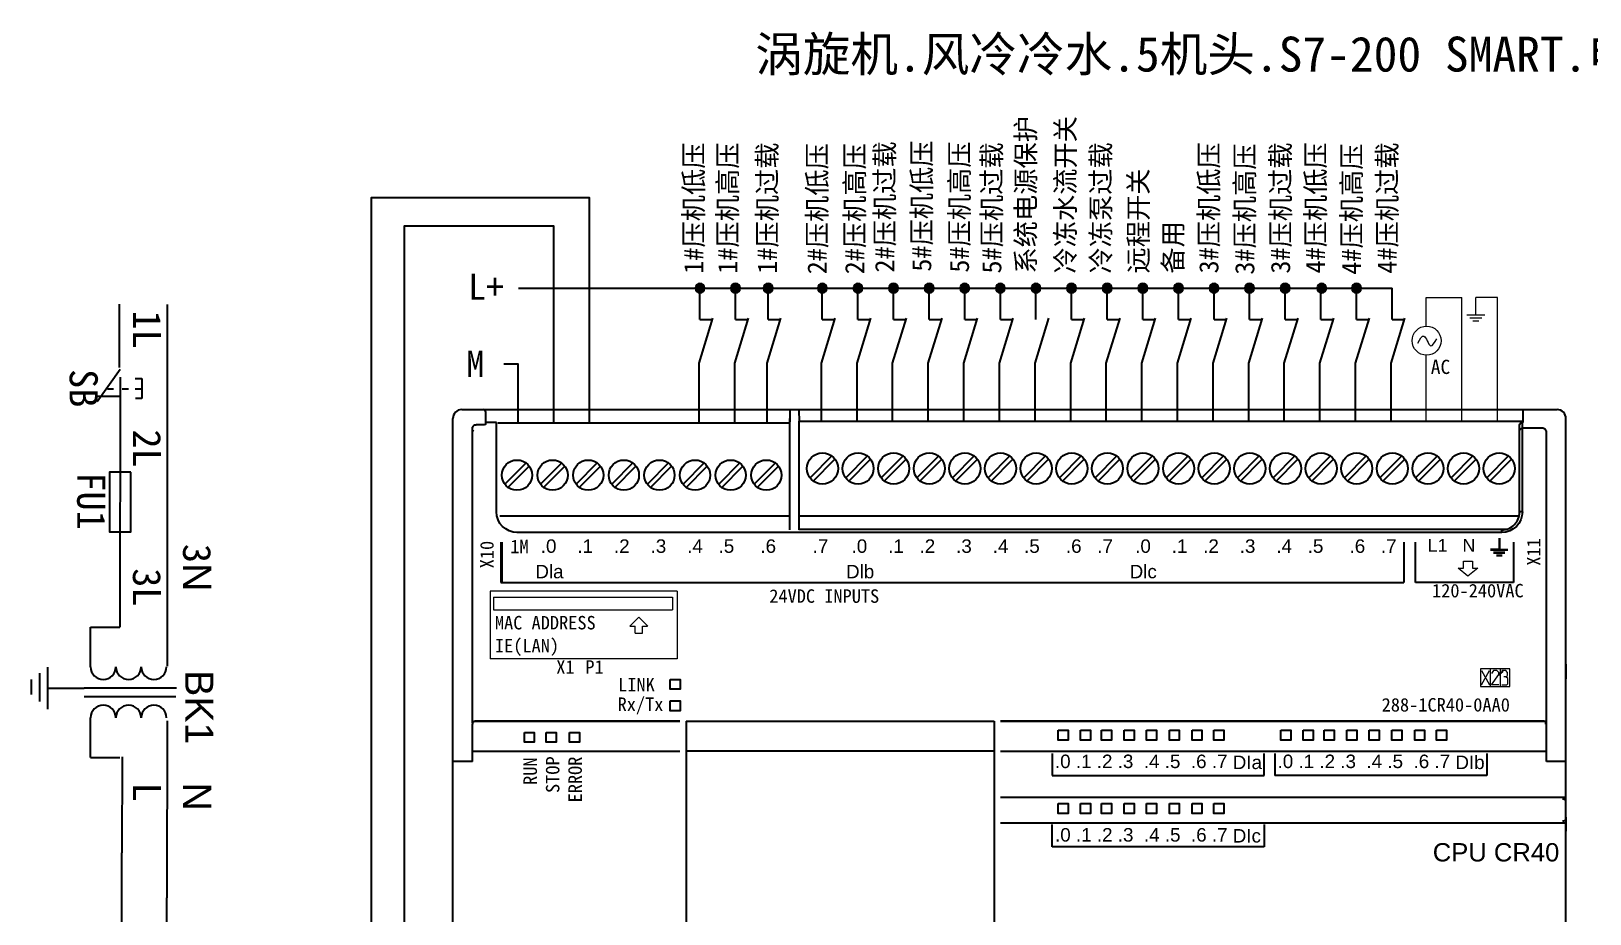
# Model space of a CAD drawing. Extents: x 430 to 1102, y 359 to 561.
# Drawn here: x 834.3 to 1009.3, y 461.6 to 560.7 of the extents above; entities that cross this region are included whole.
import ezdxf

# ---------------------------------------------------------------- set-up
doc = ezdxf.new("R2010")
doc.units = 0
doc.header["$LTSCALE"] = 47.498
doc.header["$MEASUREMENT"] = 0
doc.layers.get('0').update_dxf_attribs({"linetype": 'CONTINUOUS'})
for name, color, linetype in [('102_P_AXES', 7, 'CONTINUOUS'), ('105_CURVES', 7, 'CONTINUOUS'), ('107_ROUNDS', 7, 'CONTINUOUS'), ('110_CUTS', 7, 'CONTINUOUS'), ('202_DETAIL_ITEMS', 7, 'CONTINUOUS'), ('FLAECHE_1_1', 7, 'CONTINUOUS'), ('FLAECHE_1_6', 7, 'CONTINUOUS'), ('FLAECHE_1_7', 7, 'CONTINUOUS'), ('Layer 1', 7, 'CONTINUOUS'), ('Wiring and comments', 7, 'CONTINUOUS')]:
    doc.layers.add(name, color=color, linetype=linetype)
doc.layers.add('控制线', color=7, linetype='CONTINUOUS', lineweight=25)
doc.layers.add('文本', color=7, linetype='CONTINUOUS', lineweight=25)

# ---------------------------------------------------------------- blocks, each defined once
blk = doc.blocks.new('CAXBLOCK230', base_point=(492.26, -16.62))
at = {"layer": '控制线', "linetype": 'Continuous', "lineweight": 25}
blk.add_hatch(color=256, dxfattribs=at).paths.add_polyline_path([(1252.83, 322.31), (1252.31, 322.31), (1252.31, 322.23), (1252.33, 322.15), (1252.36, 322.08), (1252.41, 322.01), (1252.46, 321.94), (1252.52, 321.89), (1252.59, 321.85), (1252.67, 321.82), (1252.75, 321.8), (1252.83, 321.79), (1252.91, 321.8), (1252.99, 321.82), (1253.06, 321.85), (1253.13, 321.89), (1253.2, 321.94), (1253.25, 322.01), (1253.29, 322.08), (1253.32, 322.15), (1253.34, 322.23), (1253.35, 322.31)], flags=0)
for p, q in [((1252.83, 322.31), (1252.31, 322.31)), ((1253.35, 322.31), (1252.83, 322.31))]:
    blk.add_line(p, q, dxfattribs=at)
blk.add_arc((1252.83, 322.31), 0.52, 180, 360, dxfattribs=at)
blk = doc.blocks.new('CAXBLOCK231', base_point=(492.26, -16.62))
at = {"layer": '控制线', "linetype": 'Continuous', "lineweight": 25}
blk.add_hatch(color=256, dxfattribs=at).paths.add_polyline_path([(1252.83, 322.31), (1253.35, 322.31), (1253.34, 322.39), (1253.32, 322.47), (1253.29, 322.55), (1253.25, 322.62), (1253.2, 322.68), (1253.13, 322.73), (1253.06, 322.78), (1252.99, 322.81), (1252.91, 322.83), (1252.83, 322.83), (1252.75, 322.83), (1252.67, 322.81), (1252.59, 322.78), (1252.52, 322.73), (1252.46, 322.68), (1252.41, 322.62), (1252.36, 322.55), (1252.33, 322.47), (1252.31, 322.39), (1252.31, 322.31)], flags=0)
for p, q in [((1252.31, 322.31), (1252.83, 322.31)), ((1252.83, 322.31), (1253.35, 322.31))]:
    blk.add_line(p, q, dxfattribs=at)
blk.add_arc((1252.83, 322.31), 0.52, 0, 180, dxfattribs=at)
blk = doc.blocks.new('CAXBLOCK229', base_point=(1252.57, 322.31))
at = {"layer": '控制线', "linetype": 'Continuous', "lineweight": 25}
for name in ['CAXBLOCK231', 'CAXBLOCK230']:
    blk.add_blockref(name, (492.26, -16.62), dxfattribs=at)

msp = doc.modelspace()

# ---------------------------------------------------------------- linework, layer by layer
at = {"color": 7, "linetype": 'Continuous'}
for p, q in [((889.01, 531.88), (987.11, 531.88)), ((909.39, 529.35), (909.39, 531.88)), ((909.39, 528.38), (909.39, 531.88)), ((913.39, 528.38), (913.39, 531.88)), ((917.04, 528.38), (917.04, 531.88)), ((923.13, 528.38), (923.13, 531.88)), ((927.13, 529.35), (927.13, 531.88)), ((927.13, 528.38), (927.13, 531.88)), ((931.12, 528.38), (931.12, 531.88)), ((935.12, 528.38), (935.12, 531.88)), ((939.12, 528.38), (939.12, 531.88)), ((943.12, 528.38), (943.12, 531.88)), ((947.12, 528.38), (947.12, 531.88)), ((951.12, 528.38), (951.12, 531.88)), ((955.12, 528.38), (955.12, 531.88)), ((959.12, 528.38), (959.12, 531.88)), ((963.12, 528.38), (963.12, 531.88)), ((967.12, 529.35), (967.12, 531.88)), ((967.12, 528.38), (967.12, 531.88)), ((971.11, 529.35), (971.11, 531.88)), ((971.11, 528.38), (971.11, 531.88)), ((975.11, 529.35), (975.11, 531.88)), ((975.11, 528.38), (975.11, 531.88)), ((979.11, 528.38), (979.11, 531.88)), ((983.11, 528.38), (983.11, 531.88)), ((987.11, 528.38), (987.11, 531.88)), ((909.29, 523.47), (910.84, 528.51)), ((909.29, 523.47), (910.84, 528.51)), ((913.29, 523.47), (914.84, 528.51)), ((916.94, 523.47), (918.48, 528.51)), ((923.03, 523.47), (924.57, 528.51)), ((927.03, 523.47), (928.57, 528.51)), ((931.02, 523.47), (932.57, 528.51)), ((935.02, 523.47), (936.57, 528.51)), ((939.02, 523.47), (940.57, 528.51)), ((943.02, 523.47), (944.57, 528.51)), ((947.02, 523.47), (948.57, 528.51)), ((951.02, 523.47), (952.56, 528.51)), ((955.02, 523.47), (956.56, 528.51)), ((959.02, 523.47), (960.56, 528.51)), ((963.02, 523.47), (964.56, 528.51)), ((967.02, 523.47), (968.56, 528.51)), ((967.02, 523.47), (968.56, 528.51)), ((971.01, 523.47), (972.56, 528.51)), ((971.01, 523.47), (972.56, 528.51)), ((975.01, 523.47), (976.56, 528.51)), ((975.01, 523.47), (976.56, 528.51)), ((979.01, 523.47), (980.56, 528.51)), ((983.01, 523.47), (984.56, 528.51)), ((987.01, 523.47), (988.56, 528.51)), ((909.29, 516.87), (909.29, 523.47)), ((909.29, 516.87), (909.29, 523.47)), ((913.29, 516.87), (913.29, 523.47)), ((916.94, 516.87), (916.94, 523.47)), ((923.03, 516.87), (923.03, 523.47)), ((927.03, 516.87), (927.03, 523.47)), ((931.02, 516.87), (931.02, 523.47)), ((935.02, 516.87), (935.02, 523.47)), ((939.02, 516.87), (939.02, 523.47)), ((943.02, 516.87), (943.02, 523.47)), ((947.02, 516.87), (947.02, 523.47)), ((951.02, 516.87), (951.02, 523.47)), ((955.02, 516.87), (955.02, 523.47)), ((959.02, 516.87), (959.02, 523.47)), ((963.02, 516.87), (963.02, 523.47)), ((967.02, 516.87), (967.02, 523.47)), ((967.02, 516.87), (967.02, 523.47)), ((971.01, 516.87), (971.01, 523.47)), ((971.01, 516.87), (971.01, 523.47)), ((975.01, 516.87), (975.01, 523.47)), ((975.01, 516.87), (975.01, 523.47)), ((979.01, 516.87), (979.01, 523.47)), ((983.01, 516.87), (983.01, 523.47)), ((987.01, 516.87), (987.01, 523.47))]:
    msp.add_line(p, q, dxfattribs=at)
for p, q in [((844.15, 530.09), (844.15, 522.98)), ((849.6, 489.44), (849.6, 530.05)), ((909.39, 528.38), (910.8, 528.38)), ((913.39, 528.38), (914.8, 528.38)), ((917.04, 528.38), (918.44, 528.38)), ((923.13, 528.38), (924.53, 528.38)), ((927.13, 528.38), (928.53, 528.38)), ((931.12, 528.38), (932.53, 528.38)), ((935.12, 528.38), (936.53, 528.38)), ((939.12, 528.38), (940.53, 528.38)), ((943.12, 528.38), (944.53, 528.38)), ((951.12, 528.38), (952.53, 528.38)), ((955.12, 528.38), (956.52, 528.38)), ((959.12, 528.38), (960.52, 528.38)), ((963.12, 528.38), (964.52, 528.38)), ((967.12, 528.38), (968.52, 528.38)), ((971.11, 528.38), (972.52, 528.38)), ((975.11, 528.38), (976.52, 528.38)), ((979.11, 528.38), (980.52, 528.38)), ((983.11, 528.38), (984.52, 528.38)), ((987.11, 528.38), (988.52, 528.38)), ((849.54, 483.32), (849.52, 463.44)), ((907.84, 483.25), (907.84, 453.25)), ((942.44, 483.25), (942.44, 453.25)), ((844.52, 479.27), (844.47, 468.49)), ((844.42, 434.65), (844.47, 468.49)), ((849.42, 434.66), (849.52, 463.44))]:
    msp.add_line(p, q)
at = {"linetype": 'Continuous'}
for p, q in [((885.43, 516.81), (885.36, 516.84)), ((886.7, 516.77), (919.48, 516.77)), ((919.48, 504.75), (919.48, 517.27)), ((920.5, 516.94), (920.5, 504.75)), ((920.5, 516.94), (1001.78, 516.94)), ((1001.78, 516.94), (1001.78, 516.81)), ((924.16, 513.01), (921.79, 510.64)), ((928.16, 513.01), (925.79, 510.64)), ((932.16, 513.01), (929.79, 510.64)), ((936.16, 513.01), (933.79, 510.64)), ((940.16, 513.01), (937.79, 510.64)), ((944.16, 513.01), (941.79, 510.64)), ((948.16, 513.01), (945.79, 510.64)), ((952.16, 513.01), (949.79, 510.64)), ((956.16, 513.01), (953.79, 510.64)), ((960.16, 513.01), (957.79, 510.64)), ((964.16, 513.01), (961.79, 510.64)), ((968.16, 513.01), (965.79, 510.64)), ((972.16, 513.01), (969.79, 510.64)), ((976.16, 513.01), (973.79, 510.64)), ((980.16, 513.01), (977.79, 510.64)), ((984.16, 513.01), (981.79, 510.64)), ((988.16, 513.01), (985.79, 510.64)), ((992.16, 513.01), (989.79, 510.64)), ((996.16, 513.01), (993.79, 510.64)), ((1000.16, 513.01), (997.79, 510.64)), ((889.86, 512.26), (887.49, 509.89)), ((887.83, 509.52), (890.2, 511.89)), ((893.86, 512.26), (891.49, 509.89)), ((891.83, 509.52), (894.2, 511.89)), ((897.86, 512.26), (895.49, 509.89)), ((895.83, 509.52), (898.2, 511.89)), ((901.86, 512.26), (899.49, 509.89)), ((899.83, 509.52), (902.2, 511.89)), ((905.86, 512.26), (903.49, 509.89)), ((903.83, 509.52), (906.2, 511.89)), ((909.86, 512.26), (907.49, 509.89)), ((907.83, 509.52), (910.2, 511.89)), ((913.86, 512.26), (911.49, 509.89)), ((911.83, 509.52), (914.2, 511.89)), ((917.86, 512.26), (915.49, 509.89)), ((915.83, 509.52), (918.2, 511.89)), ((922.13, 510.27), (924.5, 512.64)), ((926.13, 510.27), (928.5, 512.64)), ((930.13, 510.27), (932.5, 512.64)), ((934.13, 510.27), (936.5, 512.64)), ((938.13, 510.27), (940.5, 512.64)), ((942.13, 510.27), (944.5, 512.64)), ((946.13, 510.27), (948.5, 512.64)), ((950.13, 510.27), (952.5, 512.64)), ((954.13, 510.27), (956.5, 512.64)), ((958.13, 510.27), (960.5, 512.64)), ((962.13, 510.27), (964.5, 512.64)), ((966.13, 510.27), (968.5, 512.64)), ((970.13, 510.27), (972.5, 512.64)), ((974.13, 510.27), (976.5, 512.64)), ((978.13, 510.27), (980.5, 512.64)), ((982.13, 510.27), (984.5, 512.64)), ((986.13, 510.27), (988.5, 512.64)), ((990.13, 510.27), (992.5, 512.64)), ((994.13, 510.27), (996.5, 512.64)), ((998.13, 510.27), (1000.5, 512.64)), ((886.9, 506.32), (919.48, 506.32)), ((920.5, 506.34), (1001.4, 506.34)), ((920.5, 504.84), (1000, 504.84)), ((907.84, 483.25), (942.44, 483.25))]:
    msp.add_line(p, q, dxfattribs=at)
at = {"lineweight": 25}
for p, q in [((840.96, 489.37), (840.96, 493.82)), ((840.96, 493.82), (844.25, 493.82)), ((840.96, 479.19), (840.96, 483.64)), ((840.96, 479.19), (844.25, 479.19))]:
    msp.add_line(p, q, dxfattribs=at)
at = {"flags": 128}
for points in [[(1035.18, 438.57), (1035.15, 376.91), (872.49, 376.91), (872.49, 542.07), (896.94, 542.07), (896.94, 516.77)], [(1030.15, 438.52), (1030.14, 381.64), (876.19, 381.64), (876.19, 538.88), (892.94, 538.88), (892.94, 516.77)], [(888.97, 516.87), (888.97, 523.37), (887.37, 523.37)]]:
    msp.add_lwpolyline(points, dxfattribs=at)
for points in [[(906.05, 487.95), (907.15, 487.95), (907.15, 486.85), (906.05, 486.85)], [(906.05, 485.55), (907.15, 485.55), (907.15, 484.44), (906.05, 484.44)], [(889.67, 482.01), (890.77, 482.01), (890.77, 480.9), (889.67, 480.9)], [(892.12, 482.01), (893.23, 482.01), (893.23, 480.9), (892.12, 480.9)], [(894.75, 482.01), (895.86, 482.01), (895.86, 480.9), (894.75, 480.9)], [(949.63, 482.26), (950.73, 482.26), (950.73, 481.15), (949.63, 481.15)], [(952.13, 482.26), (953.24, 482.26), (953.24, 481.15), (952.13, 481.15)], [(954.48, 482.26), (955.59, 482.26), (955.59, 481.15), (954.48, 481.15)], [(957.04, 482.26), (958.14, 482.26), (958.14, 481.15), (957.04, 481.15)], [(959.54, 482.26), (960.65, 482.26), (960.65, 481.15), (959.54, 481.15)], [(962.1, 482.26), (963.2, 482.26), (963.2, 481.15), (962.1, 481.15)], [(964.65, 482.26), (965.76, 482.26), (965.76, 481.15), (964.65, 481.15)], [(967.11, 482.26), (968.21, 482.26), (968.21, 481.15), (967.11, 481.15)], [(974.63, 482.26), (975.74, 482.26), (975.74, 481.15), (974.63, 481.15)], [(977.14, 482.26), (978.24, 482.26), (978.24, 481.15), (977.14, 481.15)], [(979.49, 482.26), (980.59, 482.26), (980.59, 481.15), (979.49, 481.15)], [(982.04, 482.26), (983.14, 482.26), (983.14, 481.15), (982.04, 481.15)], [(984.54, 482.26), (985.65, 482.26), (985.65, 481.15), (984.54, 481.15)], [(987.1, 482.26), (988.2, 482.26), (988.2, 481.15), (987.1, 481.15)], [(989.65, 482.26), (990.76, 482.26), (990.76, 481.15), (989.65, 481.15)], [(992.11, 482.26), (993.21, 482.26), (993.21, 481.15), (992.11, 481.15)], [(949.63, 474.01), (950.74, 474.01), (950.74, 472.9), (949.63, 472.9)], [(952.14, 474.01), (953.24, 474.01), (953.24, 472.9), (952.14, 472.9)], [(954.49, 474.01), (955.59, 474.01), (955.59, 472.9), (954.49, 472.9)], [(957.04, 474.01), (958.15, 474.01), (958.15, 472.9), (957.04, 472.9)], [(959.55, 474.01), (960.65, 474.01), (960.65, 472.9), (959.55, 472.9)], [(962.1, 474.01), (963.21, 474.01), (963.21, 472.9), (962.1, 472.9)], [(964.66, 474.01), (965.76, 474.01), (965.76, 472.9), (964.66, 472.9)], [(967.11, 474.01), (968.21, 474.01), (968.21, 472.9), (967.11, 472.9)]]:
    msp.add_lwpolyline(points, close=True)
at = {"linetype": 'Continuous'}
for centre in [(888.84, 510.89), (892.84, 510.89), (896.84, 510.89), (900.84, 510.89), (904.84, 510.89), (908.84, 510.89), (912.84, 510.89), (916.84, 510.89)]:
    msp.add_circle(centre, 1.7, dxfattribs=at)
at = {"layer": '102_P_AXES', "linetype": 'Continuous'}
for centre in [(923.14, 511.64), (927.14, 511.64), (931.14, 511.64), (935.14, 511.64), (939.14, 511.64), (943.14, 511.64), (947.14, 511.64), (951.14, 511.64), (955.14, 511.64), (959.14, 511.64), (963.14, 511.64), (967.14, 511.64), (971.14, 511.64), (975.14, 511.64), (979.14, 511.64), (983.14, 511.64), (987.14, 511.64), (991.14, 511.64), (995.14, 511.64), (999.14, 511.64)]:
    msp.add_circle(centre, 1.75, dxfattribs=at)
at = {"layer": '105_CURVES', "linetype": 'Continuous'}
for p, q in [((1006.64, 489.68), (1006.64, 488.01)), ((1006.64, 472.48), (1006.64, 470.92))]:
    msp.add_line(p, q, dxfattribs=at)
at = {"layer": '107_ROUNDS', "linetype": 'Continuous'}
for p, q in [((882.64, 518.25), (886.2, 518.25)), ((919.48, 518.25), (920.5, 518.25)), ((1001.78, 518.25), (1005.64, 518.25)), ((881.64, 419.25), (881.64, 517.25)), ((885.04, 516.55), (884.24, 516.55)), ((885.34, 516.6), (885.34, 517.95)), ((886.54, 516.81), (885.34, 516.81)), ((886.54, 506.76), (886.54, 516.81)), ((1001.44, 506.75), (1001.44, 516.51)), ((1001.74, 506.76), (1001.74, 516.81)), ((883.84, 483.06), (883.84, 516.14)), ((1004.04, 516.15), (1001.74, 516.15)), ((1004.44, 482.98), (1004.44, 515.88)), ((999.44, 504.46), (888.84, 504.46)), ((999.44, 504.46), (999.44, 504.75)), ((884.05, 483.22), (883.96, 483.18)), ((884.14, 483.22), (884.05, 483.22)), ((907.14, 483.25), (884.14, 483.25)), ((907.84, 483.25), (942.44, 483.25)), ((1004.14, 483.25), (943.14, 483.25)), ((1004.39, 483.11), (1004.33, 483.18)), ((1004.39, 482.93), (1004.39, 483.11)), ((1004.43, 483.03), (1004.39, 483.11)), ((883.86, 483.03), (883.84, 482.94)), ((883.84, 478.75), (883.84, 482.94)), ((1004.44, 482.94), (1004.43, 483.03)), ((1004.44, 478.75), (1004.44, 482.94)), ((907.14, 479.85), (883.84, 479.85)), ((942.44, 479.88), (907.84, 479.88)), ((1004.44, 479.85), (943.14, 479.85)), ((883.84, 478.75), (882.04, 478.75)), ((1006.24, 478.75), (1004.44, 478.75)), ((1006.24, 474.69), (943.14, 474.69)), ((1006.24, 471.83), (943.14, 471.83))]:
    msp.add_line(p, q, dxfattribs=at)
at = {"layer": '107_ROUNDS', "color": 7, "linetype": 'Continuous'}
msp.add_line((1006.64, 419.25), (1006.64, 517.25), dxfattribs=at)
at = {"layer": '107_ROUNDS', "linetype": 'Continuous'}
for points in [[(883.84, 516.14), (883.86, 516.27), (883.92, 516.38), (884.01, 516.47), (884.12, 516.53), (884.24, 516.55)], [(885.34, 516.6), (885.32, 516.58), (885.25, 516.57), (885.16, 516.55), (885.04, 516.55)], [(1001.44, 516.51), (1001.47, 516.63), (1001.53, 516.73), (1001.63, 516.79), (1001.74, 516.81)], [(883.92, 515.98), (883.88, 515.91), (883.85, 515.84), (883.84, 515.75)], [(1001.44, 515.85), (1001.47, 515.97), (1001.53, 516.06), (1001.63, 516.13), (1001.74, 516.15)], [(1004.44, 515.75), (1004.44, 515.81), (1004.42, 515.88), (1004.39, 515.94), (1004.35, 516.01), (1004.29, 516.06), (1004.22, 516.11), (1004.13, 516.14), (1004.04, 516.15)], [(888.84, 504.46), (888.4, 504.5), (887.96, 504.64), (887.57, 504.85), (887.22, 505.13), (886.93, 505.48), (886.72, 505.88), (886.59, 506.31), (886.54, 506.76)], [(1001.74, 506.76), (1001.7, 506.31), (1001.57, 505.88), (1001.36, 505.48), (1001.07, 505.13), (1000.72, 504.85), (1000.32, 504.64), (999.89, 504.5), (999.44, 504.46)], [(1001.74, 506.76), (1001.63, 506.76), (1001.53, 506.76), (1001.47, 506.75), (1001.44, 506.75)], [(1004.33, 483.18), (1004.24, 483.22), (1004.14, 483.22)], [(882.04, 478.75), (882, 478.75), (881.96, 478.75), (881.92, 478.75), (881.88, 478.75), (881.84, 478.74), (881.8, 478.73), (881.75, 478.72), (881.71, 478.71), (881.68, 478.69), (881.65, 478.67), (881.64, 478.65)], [(1006.64, 478.65), (1006.63, 478.67), (1006.61, 478.69), (1006.58, 478.71), (1006.54, 478.72), (1006.49, 478.73), (1006.45, 478.74), (1006.41, 478.75), (1006.37, 478.75), (1006.33, 478.75), (1006.29, 478.75), (1006.24, 478.75)], [(1006.64, 474.69), (1006.62, 474.69), (1006.57, 474.69), (1006.48, 474.69), (1006.37, 474.69), (1006.24, 474.69)], [(1006.64, 474.26), (1006.62, 474.33), (1006.57, 474.4), (1006.48, 474.46), (1006.37, 474.5), (1006.24, 474.51)], [(1006.64, 472.26), (1006.62, 472.19), (1006.57, 472.12), (1006.48, 472.06), (1006.37, 472.03), (1006.24, 472.01)], [(1006.64, 471.83), (1006.62, 471.83), (1006.57, 471.83), (1006.48, 471.83), (1006.37, 471.83), (1006.24, 471.83)]]:
    msp.add_lwpolyline(points, dxfattribs=at)
for centre, radius, start, end in [((882.64, 517.25), 1, 90, 180), ((885.04, 517.95), 0.3, 0, 90), ((1005.64, 517.25), 1, 0, 90), ((999.44, 506.75), 2, 269.9997, 0.0036), ((884.14, 482.95), 0.3, 90, 135), ((1004.14, 482.95), 0.3, 45, 90)]:
    msp.add_arc(centre, radius, start, end, dxfattribs=at)
at = {"layer": '110_CUTS', "linetype": 'Continuous'}
for p, q in [((884.14, 483.25), (907.14, 483.25)), ((943.14, 483.25), (1004.14, 483.25)), ((1004.39, 482.93), (1004.44, 482.93))]:
    msp.add_line(p, q, dxfattribs=at)
at = {"layer": '202_DETAIL_ITEMS', "linetype": 'Continuous'}
for p, q in [((886.2, 518.25), (1001.78, 518.25)), ((919.49, 518.24), (919.49, 516.86)), ((920.5, 518.24), (920.51, 516.86)), ((1001.78, 518.25), (1001.78, 516.86))]:
    msp.add_line(p, q, dxfattribs=at)
at = {"layer": 'FLAECHE_1_1', "linetype": 'Continuous'}
for p, q in [((999.15, 488.66), (999.21, 488.66)), ((999.15, 488.48), (999.15, 488.66)), ((999.22, 488.48), (999.15, 488.48))]:
    msp.add_line(p, q, dxfattribs=at)
msp.add_lwpolyline([(999.5, 488.93), (999.5, 488.92), (999.5, 488.92), (999.5, 488.91), (999.5, 488.9), (999.5, 488.89), (999.5, 488.88), (999.49, 488.87), (999.49, 488.87), (999.49, 488.86), (999.49, 488.85), (999.49, 488.84), (999.48, 488.83), (999.48, 488.83), (999.48, 488.82), (999.47, 488.81), (999.47, 488.8), (999.47, 488.8), (999.46, 488.79), (999.46, 488.78), (999.45, 488.78), (999.45, 488.77), (999.44, 488.76), (999.44, 488.76), (999.43, 488.75), (999.43, 488.75), (999.42, 488.74), (999.41, 488.73), (999.41, 488.73), (999.4, 488.72), (999.4, 488.72), (999.39, 488.71), (999.38, 488.71), (999.37, 488.7), (999.37, 488.7), (999.36, 488.69), (999.35, 488.69), (999.34, 488.69), (999.34, 488.68), (999.33, 488.68), (999.32, 488.68), (999.31, 488.67), (999.3, 488.67), (999.3, 488.67), (999.29, 488.67), (999.28, 488.66), (999.27, 488.66), (999.26, 488.66), (999.25, 488.66), (999.24, 488.66), (999.24, 488.66), (999.23, 488.66), (999.22, 488.66), (999.21, 488.66)], dxfattribs=at)
at = {"layer": 'FLAECHE_1_6', "linetype": 'Continuous'}
for p, q in [((887.04, 503.35), (887.04, 498.85)), ((887.15, 503.35), (887.15, 498.96)), ((988.44, 503.35), (988.44, 498.85)), ((989.74, 498.85), (989.74, 503.35)), ((999.13, 502.55), (998.17, 502.55)), ((998.17, 502.5), (1000.12, 502.5)), ((999.13, 503.8), (999.13, 502.55)), ((999.16, 503.8), (999.16, 502.55)), ((999.16, 502.55), (1000.12, 502.55)), ((1000.74, 503.35), (1000.74, 498.85)), ((998.52, 502.23), (999.77, 502.23)), ((998.52, 502.18), (999.77, 502.18)), ((998.82, 501.9), (999.47, 501.9)), ((998.82, 501.85), (999.47, 501.85)), ((887.04, 498.85), (988.44, 498.85)), ((1000.74, 498.85), (989.74, 498.85))]:
    msp.add_line(p, q, dxfattribs=at)
at = {"layer": 'FLAECHE_1_7', "linetype": 'Continuous'}
for p, q in [((948.94, 479.65), (948.94, 477.15)), ((972.74, 477.15), (972.74, 479.65)), ((973.94, 479.65), (973.94, 477.15)), ((997.74, 479.65), (997.74, 477.15)), ((948.94, 477.15), (972.74, 477.15)), ((997.74, 477.15), (973.94, 477.15)), ((948.94, 469.15), (948.94, 471.65)), ((972.74, 471.65), (972.74, 469.15)), ((972.74, 469.15), (948.94, 469.15))]:
    msp.add_line(p, q, dxfattribs=at)
at = {"layer": 'Layer 1', "color": 7, "lineweight": 9}
for points in [[(995.13, 501.24), (996.13, 501.24)], [(995.13, 500.44), (995.13, 501.24)], [(996.13, 501.24), (996.13, 500.44)], [(994.53, 500.44), (995.13, 500.44)], [(995.63, 499.54), (994.53, 500.44)], [(996.73, 500.44), (995.63, 499.54)], [(996.13, 500.44), (996.73, 500.44)], [(885.82, 497.85), (885.82, 490.25)], [(906.82, 497.85), (885.82, 497.85)], [(886.22, 497.2), (886.22, 495.75)], [(886.22, 497.2), (906.32, 497.2)], [(906.32, 497.2), (906.32, 495.75)], [(906.82, 497.85), (906.82, 490.25)], [(886.22, 495.75), (906.32, 495.75)], [(902.52, 494.95), (901.52, 493.95)], [(901.52, 493.95), (902.12, 493.95)], [(902.12, 493.15), (902.12, 493.95)], [(903.52, 493.95), (902.52, 494.95)], [(902.92, 493.15), (902.92, 493.95)], [(902.92, 493.95), (903.51, 493.95)], [(902.12, 493.15), (902.92, 493.15)], [(906.82, 490.25), (885.82, 490.25)], [(1000.34, 489.15), (997.04, 489.15)], [(997.04, 489.15), (997.04, 487.15)], [(997.14, 487.35), (998.06, 488.95)], [(997.14, 488.95), (998.06, 487.35)], [(998.14, 489.15), (998.14, 487.15)], [(998.52, 488.95), (998.29, 488.61)], [(998.29, 487.35), (999.09, 488.49)], [(998.86, 488.95), (998.52, 488.95)], [(999.09, 488.72), (998.86, 488.95)], [(999.09, 488.49), (999.09, 488.72)], [(999.24, 489.15), (999.24, 487.15)], [(999.9, 488.95), (999.44, 488.95)], [(1000.09, 488.72), (999.9, 488.95)], [(999.9, 488.26), (1000.09, 488.38)], [(1000.09, 488.38), (1000.09, 488.72)], [(1000.34, 487.15), (1000.34, 489.15)], [(997.04, 487.15), (1000.34, 487.15)], [(999.09, 487.35), (998.29, 487.35)], [(999.44, 487.35), (1000.01, 487.35)], [(999.9, 488.26), (999.67, 488.26)], [(1000.13, 488.04), (999.9, 488.26)], [(1000.01, 487.35), (1000.13, 487.46)], [(1000.13, 487.46), (1000.13, 488.04)]]:
    msp.add_lwpolyline(points, dxfattribs=at)
at = {"layer": 'Wiring and comments', "color": 7, "lineweight": 15}
for p, q in [((990.94, 530.84), (994.94, 530.84)), ((990.94, 527.62), (990.94, 530.84)), ((994.94, 516.94), (994.94, 530.84)), ((996.51, 528.86), (996.51, 530.84)), ((998.94, 530.84), (996.51, 530.84)), ((998.94, 516.94), (998.94, 530.84)), ((997.53, 528.86), (995.49, 528.86)), ((997.19, 528.51), (995.83, 528.51)), ((996.85, 528.17), (996.17, 528.17)), ((990.94, 516.94), (990.94, 524.36))]:
    msp.add_line(p, q, dxfattribs=at)
msp.add_circle((990.99, 525.99), 1.63, dxfattribs=at)
msp.add_spline([(990, 525.71), (990.69, 526.51), (991.44, 525.42), (992.12, 526.2)], degree=3, dxfattribs=at)
at = {"layer": '控制线', "color": 7, "linetype": 'Continuous', "lineweight": 25}
for p, q in [((844.27, 522.77), (841.71, 519.14)), ((845.97, 521.75), (846.71, 521.75)), ((846.71, 521.75), (846.71, 519.48)), ((842.84, 520.57), (843.53, 520.57)), ((844.51, 520.6), (845.2, 520.6)), ((845.97, 520.6), (846.71, 520.6)), ((844.27, 519.72), (841.56, 519.72)), ((846.71, 519.48), (846.01, 519.48))]:
    msp.add_line(p, q, dxfattribs=at)
at = {"layer": '控制线', "linetype": 'Continuous', "lineweight": 25}
for p, q in [((844.27, 521.89), (844.25, 493.82)), ((835.2, 488.66), (835.2, 485.47)), ((836.1, 489.34), (836.1, 484.62)), ((834.28, 487.93), (834.28, 486.25)), ((836.1, 486.98), (840.23, 486.98)), ((850.61, 486.98), (840.23, 486.98)), ((850.51, 485.98), (840.23, 485.98))]:
    msp.add_line(p, q, dxfattribs=at)
at = {"layer": '控制线', "color": 7, "linetype": 'Continuous', "lineweight": 25}
msp.add_lwpolyline([(845.48, 511.23), (843.09, 511.23), (843.09, 504.51), (845.48, 504.51), (845.48, 511.23)], dxfattribs=at)
at = {"layer": '控制线', "linetype": 'Continuous', "lineweight": 25}
for centre, start, end in [((842.38, 489.37), 180, 0), ((845.22, 489.37), 180, 0), ((848.07, 489.37), 180, 0), ((842.38, 483.64), 0, 180), ((845.22, 483.64), 0, 180), ((848.07, 483.64), 0, 180)]:
    msp.add_arc(centre, 1.42, start, end, dxfattribs=at)

# ---------------------------------------------------------------- block references
for p in [(909.13, 531.88), (913.13, 531.88), (916.78, 531.88), (922.87, 531.88), (926.87, 531.88), (930.86, 531.88), (934.86, 531.88), (938.86, 531.88), (942.86, 531.88), (946.86, 531.88), (950.86, 531.88), (954.86, 531.88), (958.86, 531.88), (962.86, 531.88), (966.86, 531.88), (970.85, 531.88), (974.85, 531.88), (978.95, 531.88), (982.85, 531.88)]:
    msp.add_blockref('CAXBLOCK229', p, dxfattribs=at)

# ---------------------------------------------------------------- texts
at = {"insert": (915.59, 560.13), "char_height": 3.92, "width": 182.2118, "attachment_point": 1}
msp.add_mtext('{\\fSimSun|b0|i0|c134|p2;涡旋机.风冷冷水.5机头.S7-200 SMART.电气连接示意图}', dxfattribs=at)
at = {"layer": 'Wiring and comments', "color": 7, "lineweight": 15, "insert": (992.55, 523.85), "char_height": 1.6, "width": 8.5529, "attachment_point": 2}
msp.add_mtext('AC', dxfattribs=at)
at = {"layer": '控制线', "color": 7, "linetype": 'Continuous', "lineweight": 25, "char_height": 3.159, "attachment_point": 1, "rotation": 270}
for s, insert in [('{\\fSimHei|b0|i0|c134|p34;1L}', (848.87, 529.39)), ('\\fSimHei|b0|i0|p34;SB', (841.76, 522.8)), ('{\\fSimHei|b0|i0|c134|p34;2L}', (848.87, 516.03)), ('\\fSimHei|b0|i0|p34;FU1', (842.61, 511.21)), ('{\\fSimHei|b0|i0|c134|p34;3\\fArial|b0|i0|c0|p32;N}', (854.5, 503.17)), ('{\\fSimHei|b0|i0|c134|p34;3L}', (848.87, 500.44)), ('{\\fSimHei|b0|i0|c134|p34;L}', (848.87, 476.37)), ('{\\fArial|b0|i0|c0|p32;N}', (854.5, 476.37))]:
    msp.add_mtext(s, dxfattribs=dict(at, insert=insert))
at = {"layer": '控制线', "linetype": 'Continuous', "lineweight": 25, "insert": (854.74, 489), "char_height": 3.159, "attachment_point": 1, "rotation": 270}
msp.add_mtext('{\\fArial|b0|i0|c0|p32;BK1}', dxfattribs=at)
at = {"layer": '文本', "linetype": 'Continuous', "lineweight": 25, "rotation": 90}
for s, insert, char_height, attachment_point in [('{\\fSimHei|b0|i0|c134|p34;系统电源保护}', (944.89, 533.53), 2.1609, 1), ('{\\fSimHei|b0|i0|c134|p34;冷冻水流开关}', (949.34, 533.53), 2.1609, 1), ('{\\fSimHei|b0|i0|c134|p34;1#压机低压}', (907.59, 533.51), 2.1609, 1), ('{\\fSimHei|b0|i0|c134|p34;1#压机高压}', (911.41, 533.51), 2.1609, 1), ('{\\fSimHei|b0|i0|c134|p34;1#压机过载}', (915.86, 533.51), 2.1609, 1), ('{\\fSimHei|b0|i0|c134|p34;2#压机低压}', (921.46, 533.44), 2.1609, 1), ('{\\fSimHei|b0|i0|c134|p34;2#压机高压}', (925.68, 533.44), 2.1609, 1), ('{\\fSimHei|b0|i0|c134|p34;2#压机过载}', (929.05, 533.64), 2.1609, 1), ('{\\fSimHei|b0|i0|c134|p34;5#压机低压}', (933.2, 533.74), 2.1609, 1), ('{\\fSimHei|b0|i0|c134|p34;5#压机高压}', (937.44, 533.63), 2.1609, 1), ('{\\fSimHei|b0|i0|c134|p34;5#压机过载}', (941.07, 533.53), 2.1609, 1), ('{\\fSimHei|b0|i0|c134|p34;冷冻泵过载}', (953.32, 533.53), 2.1609, 1), ('{\\fSimHei|b0|i0|c134|p34;3#压机低压}', (965.45, 533.54), 2.1609, 1), ('{\\fSimHei|b0|i0|c134|p34;3#压机高压}', (969.48, 533.4), 2.1609, 1), ('{\\fSimHei|b0|i0|c134|p34;3#压机过载}', (973.5, 533.52), 2.1609, 1), ('{\\fSimHei|b0|i0|c134|p34;4#压机低压}', (977.43, 533.54), 2.1609, 1), ('{\\fSimHei|b0|i0|c134|p34;4#压机高压}', (981.47, 533.4), 2.1609, 1), ('{\\fSimHei|b0|i0|c134|p34;4#压机过载}', (985.48, 533.52), 2.1609, 1), ('{\\fSimHei|b0|i0|c134|p34;远程开关}', (957.53, 533.53), 2.1609, 1), ('{\\fSimHei|b0|i0|c134|p34;备用}', (961.42, 533.52), 2.1609, 1), ('{\\fSimHei|b0|i0|c134|p34;X10}', (886.24, 500.43), 1.5126, 7), ('{\\fSimHei|b0|i0|c134|p34;X11}', (1003.76, 500.72), 1.5126, 7), ('{\\fSimHei|b0|i0|c134|p34;RUN}', (891.1, 476.11), 1.5126, 7), ('{\\fSimHei|b0|i0|c134|p34;STOP}', (893.63, 475.2), 1.5126, 7), ('{\\fSimHei|b0|i0|c134|p34;ERROR}', (896.15, 474.14), 1.5126, 7)]:
    msp.add_mtext(s, dxfattribs=dict(at, insert=insert, char_height=char_height, attachment_point=attachment_point))
at = {"layer": '文本', "linetype": 'Continuous', "lineweight": 25, "attachment_point": 1}
for s, insert, char_height in [('{\\fSimHei|b0|i0|c134|p34;L+}', (883.35, 533.53), 2.9484), ('{\\fSimHei|b0|i0|c134|p34;M}', (883.16, 524.87), 2.9484), ('{\\fSimHei|b0|i0|c134|p34;1M}', (888.09, 503.64), 1.5126), ('{\\f@Arial Unicode MS|b0|i0|c134|p34;.0    .1    .2    .3    .4   .5     .6       .7}', (891.51, 503.68), 1.5126), ('{\\f@Arial Unicode MS|b0|i0|c134|p34;.0    .1   .2    .3    .4   .5     .6   .7}', (926.41, 503.68), 1.5126), ('{\\f@Arial Unicode MS|b0|i0|c134|p34;.0    .1   .2    .3    .4   .5     .6   .7}', (958.26, 503.68), 1.5126), ('{\\f@Arial Unicode MS|b0|i0|c134|p34;L1   N}', (991.1, 503.73), 1.44), ('{\\f@Arial Unicode MS|b0|i0|c134|p34;Dla}', (890.9, 500.82), 1.5126), ('{\\f@Arial Unicode MS|b0|i0|c134|p34;Dlb}', (925.79, 500.82), 1.5126), ('{\\f@Arial Unicode MS|b0|i0|c134|p34;Dlc}', (957.64, 500.82), 1.5126), ('{\\fSimHei|b0|i0|c134|p34;24VDC INPUTS}', (917.17, 498.07), 1.5126), ('{\\fSimHei|b0|i0|c134|p34;120-240VAC}', (991.6, 498.68), 1.5126), ('{\\fSimHei|b0|i0|c134|p34;MAC ADDRESS}', (886.36, 495.08), 1.5126), ('{\\fSimHei|b0|i0|c134|p34;IE(LAN)}', (886.36, 492.51), 1.5126), ('{\\fSimHei|b0|i0|c134|p34;X1}', (893.25, 490.11), 1.5126), ('{\\fSimHei|b0|i0|c134|p34;P1}', (896.52, 490.11), 1.5126), ('{\\fSimHei|b0|i0|c134|p34;LINK}', (900.2, 488.13), 1.5126), ('{\\fSimHei|b0|i0|c134|p34;Rx/Tx}', (900.14, 485.93), 1.5126), ('{\\fSimHei|b0|i0|c134|p34;288-1CR40-0AA0}', (985.94, 485.86), 1.5126), ('{\\f@Arial Unicode MS|b0|i0|c134|p34;.0 .1 .2 .3  .4 .5  .6 .7}', (949.25, 479.51), 1.5126), ('{\\f@Arial Unicode MS|b0|i0|c134|p34;DIa}', (969.22, 479.4), 1.5126), ('{\\f@Arial Unicode MS|b0|i0|c134|p34;.0 .1 .2 .3  .4 .5  .6 .7}', (974.25, 479.51), 1.5126), ('{\\f@Arial Unicode MS|b0|i0|c134|p34;DIb}', (994.22, 479.4), 1.5126), ('{\\f@Arial Unicode MS|b0|i0|c134|p34;.0 .1 .2 .3  .4 .5  .6 .7}', (949.26, 471.26), 1.5126), ('{\\f@Arial Unicode MS|b0|i0|c134|p34;DIc}', (969.22, 471.15), 1.5126), ('{\\f@Arial Unicode MS|b0|i0|c134|p34;CPU CR40}', (991.68, 469.57), 2.0572)]:
    msp.add_mtext(s, dxfattribs=dict(at, insert=insert, char_height=char_height))

doc.saveas('drawing.dxf')
